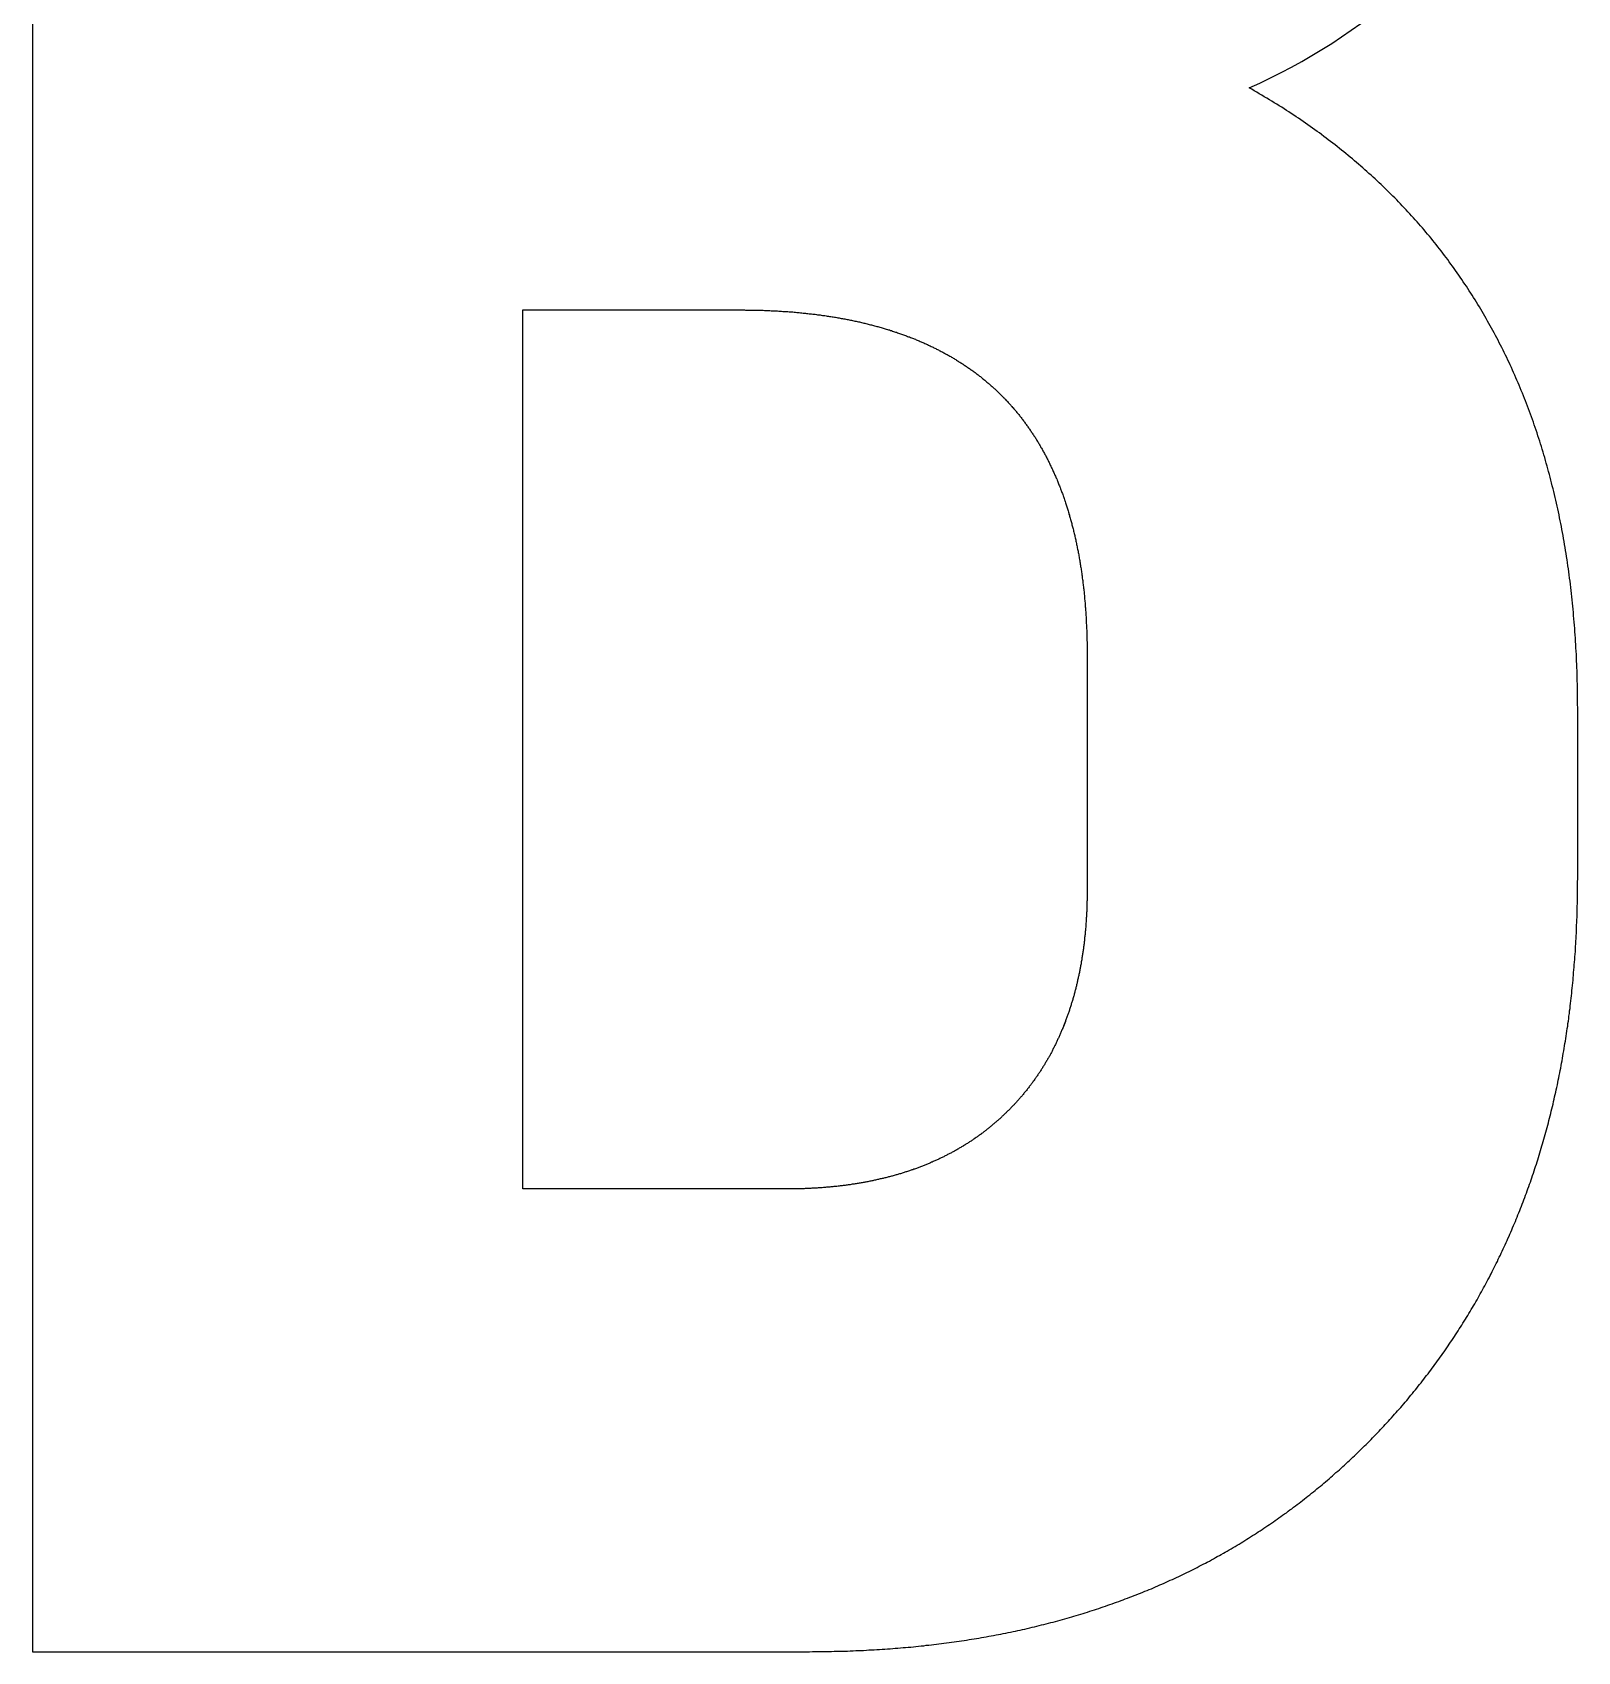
# Model space of a CAD drawing. Header units: millimetres. Extents: x -1211 to 233, y -1153 to 100.
# Drawn here: x -291.93 to -280, y -617.96 to -605.46 of the extents above; entities that cross this region are included whole.
import ezdxf

# ---------------------------------------------------------------- set-up
doc = ezdxf.new("R2010")
doc.units = ezdxf.units.MM
doc.layers.get('0').update_dxf_attribs({"lineweight": 25, "true_color": 0xffffff})

msp = doc.modelspace()

# ---------------------------------------------------------------- linework, layer by layer
at = {"color": 5, "true_color": 0x0000ff, "flags": 128}
msp.add_lwpolyline([(-291.932, -592.964), (-291.932, -617.964), (-285.932, -617.964), (-285.911, -617.963), (-285.89, -617.963), (-285.869, -617.963), (-285.848, -617.963), (-285.826, -617.963), (-285.805, -617.963), (-285.784, -617.962), (-285.764, -617.962), (-285.743, -617.961), (-285.722, -617.961), (-285.701, -617.961), (-285.68, -617.96), (-285.659, -617.959), (-285.639, -617.959), (-285.618, -617.958), (-285.597, -617.957), (-285.576, -617.956), (-285.556, -617.955), (-285.535, -617.955), (-285.515, -617.954), (-285.494, -617.953), (-285.474, -617.951), (-285.453, -617.95), (-285.433, -617.949), (-285.412, -617.948), (-285.392, -617.947), (-285.372, -617.945), (-285.352, -617.944), (-285.331, -617.943), (-285.311, -617.941), (-285.291, -617.94), (-285.271, -617.938), (-285.251, -617.936), (-285.231, -617.935), (-285.211, -617.933), (-285.191, -617.931), (-285.171, -617.93), (-285.151, -617.928), (-285.131, -617.926), (-285.111, -617.924), (-285.091, -617.922), (-285.071, -617.92), (-285.051, -617.918), (-285.032, -617.915), (-285.012, -617.913), (-284.992, -617.911), (-284.973, -617.909), (-284.953, -617.906), (-284.934, -617.904), (-284.914, -617.902), (-284.895, -617.899), (-284.875, -617.896), (-284.856, -617.894), (-284.836, -617.891), (-284.817, -617.888), (-284.798, -617.886), (-284.778, -617.883), (-284.759, -617.88), (-284.74, -617.877), (-284.721, -617.874), (-284.701, -617.871), (-284.682, -617.868), (-284.663, -617.865), (-284.644, -617.862), (-284.625, -617.859), (-284.606, -617.855), (-284.587, -617.852), (-284.568, -617.849), (-284.549, -617.845), (-284.53, -617.842), (-284.512, -617.839), (-284.493, -617.835), (-284.474, -617.831), (-284.455, -617.828), (-284.437, -617.824), (-284.418, -617.82), (-284.399, -617.816), (-284.381, -617.813), (-284.362, -617.809), (-284.344, -617.805), (-284.325, -617.801), (-284.307, -617.797), (-284.288, -617.793), (-284.27, -617.789), (-284.252, -617.784), (-284.233, -617.78), (-284.215, -617.776), (-284.197, -617.771), (-284.179, -617.767), (-284.16, -617.763), (-284.142, -617.758), (-284.124, -617.754), (-284.106, -617.749), (-284.088, -617.744), (-284.07, -617.74), (-284.052, -617.735), (-284.034, -617.73), (-284.016, -617.725), (-283.998, -617.72), (-283.98, -617.716), (-283.963, -617.711), (-283.945, -617.706), (-283.927, -617.7), (-283.909, -617.695), (-283.892, -617.69), (-283.874, -617.685), (-283.857, -617.68), (-283.839, -617.674), (-283.821, -617.669), (-283.804, -617.663), (-283.786, -617.658), (-283.769, -617.652), (-283.752, -617.647), (-283.734, -617.641), (-283.717, -617.636), (-283.7, -617.63), (-283.682, -617.624), (-283.665, -617.618), (-283.648, -617.612), (-283.631, -617.606), (-283.614, -617.6), (-283.596, -617.594), (-283.579, -617.588), (-283.562, -617.582), (-283.545, -617.576), (-283.528, -617.57), (-283.511, -617.564), (-283.495, -617.557), (-283.478, -617.551), (-283.461, -617.544), (-283.444, -617.538), (-283.427, -617.531), (-283.411, -617.525), (-283.394, -617.518), (-283.377, -617.512), (-283.361, -617.505), (-283.344, -617.498), (-283.327, -617.491), (-283.311, -617.484), (-283.294, -617.478), (-283.278, -617.471), (-283.262, -617.464), (-283.245, -617.456), (-283.229, -617.449), (-283.212, -617.442), (-283.196, -617.435), (-283.18, -617.428), (-283.164, -617.42), (-283.148, -617.413), (-283.131, -617.406), (-283.115, -617.398), (-283.099, -617.391), (-283.083, -617.383), (-283.067, -617.375), (-283.051, -617.368), (-283.035, -617.36), (-283.019, -617.352), (-283.003, -617.345), (-282.988, -617.337), (-282.972, -617.329), (-282.956, -617.321), (-282.94, -617.313), (-282.924, -617.305), (-282.909, -617.297), (-282.893, -617.288), (-282.877, -617.28), (-282.862, -617.272), (-282.846, -617.264), (-282.831, -617.255), (-282.815, -617.247), (-282.8, -617.238), (-282.785, -617.23), (-282.769, -617.221), (-282.754, -617.213), (-282.738, -617.204), (-282.723, -617.195), (-282.708, -617.187), (-282.693, -617.178), (-282.678, -617.169), (-282.662, -617.16), (-282.647, -617.151), (-282.632, -617.142), (-282.617, -617.133), (-282.602, -617.124), (-282.587, -617.115), (-282.572, -617.106), (-282.557, -617.096), (-282.543, -617.087), (-282.528, -617.078), (-282.513, -617.068), (-282.498, -617.059), (-282.483, -617.049), (-282.469, -617.04), (-282.454, -617.03), (-282.439, -617.021), (-282.425, -617.011), (-282.41, -617.001), (-282.396, -616.991), (-282.381, -616.982), (-282.367, -616.972), (-282.352, -616.962), (-282.338, -616.952), (-282.324, -616.942), (-282.309, -616.932), (-282.295, -616.921), (-282.281, -616.911), (-282.266, -616.901), (-282.252, -616.891), (-282.238, -616.88), (-282.224, -616.87), (-282.21, -616.86), (-282.196, -616.849), (-282.182, -616.839), (-282.168, -616.828), (-282.154, -616.817), (-282.14, -616.807), (-282.126, -616.796), (-282.112, -616.785), (-282.098, -616.774), (-282.085, -616.763), (-282.071, -616.752), (-282.057, -616.741), (-282.043, -616.73), (-282.03, -616.719), (-282.016, -616.708), (-282.003, -616.697), (-281.989, -616.686), (-281.975, -616.675), (-281.962, -616.663), (-281.949, -616.652), (-281.935, -616.64), (-281.922, -616.629), (-281.908, -616.617), (-281.895, -616.606), (-281.882, -616.594), (-281.869, -616.582), (-281.855, -616.571), (-281.842, -616.559), (-281.829, -616.547), (-281.816, -616.535), (-281.803, -616.523), (-281.79, -616.511), (-281.777, -616.499), (-281.764, -616.487), (-281.751, -616.475), (-281.738, -616.463), (-281.725, -616.451), (-281.712, -616.438), (-281.699, -616.426), (-281.687, -616.414), (-281.674, -616.401), (-281.661, -616.389), (-281.648, -616.376), (-281.636, -616.364), (-281.623, -616.351), (-281.611, -616.339), (-281.598, -616.326), (-281.586, -616.313), (-281.573, -616.3), (-281.561, -616.287), (-281.548, -616.275), (-281.536, -616.262), (-281.524, -616.249), (-281.512, -616.236), (-281.5, -616.223), (-281.488, -616.21), (-281.475, -616.197), (-281.463, -616.184), (-281.452, -616.171), (-281.44, -616.158), (-281.428, -616.144), (-281.416, -616.131), (-281.404, -616.118), (-281.393, -616.105), (-281.381, -616.091), (-281.369, -616.078), (-281.358, -616.065), (-281.346, -616.051), (-281.335, -616.038), (-281.323, -616.024), (-281.312, -616.011), (-281.301, -615.997), (-281.29, -615.984), (-281.278, -615.97), (-281.267, -615.956), (-281.256, -615.943), (-281.245, -615.929), (-281.234, -615.915), (-281.223, -615.901), (-281.212, -615.888), (-281.201, -615.874), (-281.19, -615.86), (-281.18, -615.846), (-281.169, -615.832), (-281.158, -615.818), (-281.148, -615.804), (-281.137, -615.79), (-281.127, -615.776), (-281.116, -615.762), (-281.106, -615.748), (-281.095, -615.734), (-281.085, -615.719), (-281.075, -615.705), (-281.064, -615.691), (-281.054, -615.677), (-281.044, -615.662), (-281.034, -615.648), (-281.024, -615.633), (-281.014, -615.619), (-281.004, -615.604), (-280.994, -615.59), (-280.984, -615.575), (-280.975, -615.561), (-280.965, -615.546), (-280.955, -615.532), (-280.946, -615.517), (-280.936, -615.502), (-280.926, -615.487), (-280.917, -615.473), (-280.908, -615.458), (-280.898, -615.443), (-280.889, -615.428), (-280.879, -615.413), (-280.87, -615.398), (-280.861, -615.383), (-280.852, -615.368), (-280.843, -615.353), (-280.834, -615.338), (-280.825, -615.323), (-280.816, -615.308), (-280.807, -615.293), (-280.798, -615.278), (-280.789, -615.262), (-280.78, -615.247), (-280.772, -615.232), (-280.763, -615.216), (-280.755, -615.201), (-280.746, -615.186), (-280.737, -615.17), (-280.729, -615.155), (-280.721, -615.139), (-280.712, -615.124), (-280.704, -615.108), (-280.696, -615.093), (-280.687, -615.077), (-280.679, -615.061), (-280.671, -615.046), (-280.663, -615.03), (-280.655, -615.014), (-280.647, -614.998), (-280.639, -614.982), (-280.631, -614.967), (-280.623, -614.951), (-280.616, -614.935), (-280.608, -614.919), (-280.6, -614.903), (-280.593, -614.887), (-280.585, -614.871), (-280.578, -614.855), (-280.57, -614.838), (-280.563, -614.822), (-280.555, -614.806), (-280.548, -614.79), (-280.541, -614.774), (-280.533, -614.757), (-280.526, -614.741), (-280.519, -614.725), (-280.512, -614.708), (-280.505, -614.692), (-280.498, -614.675), (-280.491, -614.659), (-280.484, -614.642), (-280.477, -614.626), (-280.471, -614.609), (-280.464, -614.592), (-280.457, -614.576), (-280.45, -614.559), (-280.444, -614.542), (-280.437, -614.526), (-280.431, -614.509), (-280.424, -614.492), (-280.418, -614.475), (-280.412, -614.458), (-280.405, -614.441), (-280.399, -614.424), (-280.393, -614.407), (-280.387, -614.39), (-280.381, -614.373), (-280.375, -614.356), (-280.368, -614.339), (-280.363, -614.322), (-280.357, -614.305), (-280.351, -614.287), (-280.345, -614.27), (-280.339, -614.253), (-280.333, -614.235), (-280.328, -614.218), (-280.322, -614.201), (-280.317, -614.183), (-280.311, -614.166), (-280.306, -614.148), (-280.3, -614.131), (-280.295, -614.113), (-280.29, -614.096), (-280.284, -614.078), (-280.279, -614.06), (-280.274, -614.043), (-280.269, -614.025), (-280.264, -614.007), (-280.259, -613.989), (-280.254, -613.971), (-280.249, -613.954), (-280.244, -613.936), (-280.239, -613.918), (-280.234, -613.9), (-280.229, -613.882), (-280.225, -613.864), (-280.22, -613.846), (-280.216, -613.828), (-280.211, -613.809), (-280.207, -613.791), (-280.202, -613.773), (-280.198, -613.755), (-280.193, -613.737), (-280.189, -613.718), (-280.185, -613.7), (-280.181, -613.682), (-280.177, -613.663), (-280.172, -613.645), (-280.168, -613.626), (-280.164, -613.608), (-280.16, -613.589), (-280.157, -613.571), (-280.153, -613.552), (-280.149, -613.533), (-280.145, -613.515), (-280.141, -613.496), (-280.138, -613.477), (-280.134, -613.459), (-280.131, -613.44), (-280.127, -613.421), (-280.124, -613.402), (-280.12, -613.383), (-280.117, -613.364), (-280.114, -613.345), (-280.11, -613.326), (-280.107, -613.307), (-280.104, -613.288), (-280.101, -613.269), (-280.098, -613.25), (-280.095, -613.231), (-280.092, -613.212), (-280.089, -613.192), (-280.086, -613.173), (-280.083, -613.154), (-280.08, -613.135), (-280.078, -613.115), (-280.075, -613.096), (-280.072, -613.076), (-280.07, -613.057), (-280.067, -613.037), (-280.065, -613.018), (-280.062, -612.998), (-280.06, -612.979), (-280.058, -612.959), (-280.055, -612.939), (-280.053, -612.92), (-280.051, -612.9), (-280.049, -612.88), (-280.047, -612.861), (-280.045, -612.841), (-280.043, -612.821), (-280.041, -612.801), (-280.039, -612.781), (-280.037, -612.761), (-280.035, -612.741), (-280.034, -612.721), (-280.032, -612.701), (-280.03, -612.681), (-280.029, -612.661), (-280.027, -612.641), (-280.026, -612.62), (-280.024, -612.6), (-280.023, -612.58), (-280.021, -612.56), (-280.02, -612.539), (-280.019, -612.519), (-280.018, -612.499), (-280.016, -612.478), (-280.015, -612.458), (-280.014, -612.437), (-280.013, -612.417), (-280.012, -612.396), (-280.011, -612.376), (-280.011, -612.355), (-280.01, -612.334), (-280.009, -612.314), (-280.008, -612.293), (-280.008, -612.272), (-280.007, -612.251), (-280.006, -612.23), (-280.006, -612.21), (-280.005, -612.189), (-280.005, -612.168), (-280.005, -612.147), (-280.004, -612.126), (-280.004, -612.105), (-280.004, -612.084), (-280.004, -612.063), (-280.004, -612.042), (-280.004, -612.02), (-280.003, -611.999), (-280.003, -610.678), (-280.004, -610.652), (-280.004, -610.625), (-280.004, -610.599), (-280.004, -610.573), (-280.004, -610.547), (-280.005, -610.521), (-280.005, -610.496), (-280.006, -610.47), (-280.007, -610.444), (-280.007, -610.418), (-280.008, -610.393), (-280.009, -610.367), (-280.01, -610.342), (-280.011, -610.316), (-280.012, -610.291), (-280.013, -610.266), (-280.015, -610.24), (-280.016, -610.215), (-280.017, -610.19), (-280.019, -610.165), (-280.021, -610.14), (-280.022, -610.115), (-280.024, -610.09), (-280.026, -610.065), (-280.028, -610.04), (-280.03, -610.016), (-280.032, -609.991), (-280.034, -609.966), (-280.036, -609.942), (-280.038, -609.917), (-280.041, -609.893), (-280.043, -609.869), (-280.046, -609.844), (-280.048, -609.82), (-280.051, -609.796), (-280.054, -609.772), (-280.056, -609.748), (-280.059, -609.724), (-280.062, -609.7), (-280.065, -609.676), (-280.069, -609.652), (-280.072, -609.628), (-280.075, -609.604), (-280.078, -609.581), (-280.082, -609.557), (-280.085, -609.534), (-280.089, -609.51), (-280.093, -609.487), (-280.096, -609.463), (-280.1, -609.44), (-280.104, -609.417), (-280.108, -609.394), (-280.112, -609.37), (-280.116, -609.347), (-280.121, -609.324), (-280.125, -609.301), (-280.129, -609.278), (-280.134, -609.256), (-280.138, -609.233), (-280.143, -609.21), (-280.147, -609.187), (-280.152, -609.165), (-280.157, -609.142), (-280.162, -609.12), (-280.167, -609.097), (-280.172, -609.075), (-280.177, -609.053), (-280.182, -609.03), (-280.188, -609.008), (-280.193, -608.986), (-280.199, -608.964), (-280.204, -608.942), (-280.21, -608.92), (-280.215, -608.898), (-280.221, -608.876), (-280.227, -608.854), (-280.233, -608.833), (-280.239, -608.811), (-280.245, -608.789), (-280.251, -608.768), (-280.257, -608.746), (-280.264, -608.725), (-280.27, -608.704), (-280.277, -608.682), (-280.283, -608.661), (-280.29, -608.64), (-280.296, -608.619), (-280.303, -608.598), (-280.31, -608.577), (-280.317, -608.556), (-280.324, -608.535), (-280.331, -608.514), (-280.338, -608.493), (-280.345, -608.472), (-280.353, -608.452), (-280.36, -608.431), (-280.368, -608.411), (-280.375, -608.39), (-280.383, -608.37), (-280.39, -608.349), (-280.398, -608.329), (-280.406, -608.309), (-280.414, -608.289), (-280.422, -608.268), (-280.43, -608.248), (-280.438, -608.228), (-280.446, -608.208), (-280.455, -608.188), (-280.463, -608.169), (-280.472, -608.149), (-280.48, -608.129), (-280.489, -608.109), (-280.498, -608.09), (-280.506, -608.07), (-280.515, -608.051), (-280.524, -608.031), (-280.533, -608.012), (-280.542, -607.993), (-280.551, -607.973), (-280.561, -607.954), (-280.57, -607.935), (-280.579, -607.916), (-280.589, -607.897), (-280.598, -607.878), (-280.608, -607.859), (-280.618, -607.84), (-280.628, -607.822), (-280.637, -607.803), (-280.647, -607.784), (-280.657, -607.766), (-280.667, -607.747), (-280.678, -607.728), (-280.688, -607.71), (-280.698, -607.692), (-280.709, -607.673), (-280.719, -607.655), (-280.73, -607.637), (-280.74, -607.619), (-280.751, -607.601), (-280.762, -607.583), (-280.773, -607.565), (-280.784, -607.547), (-280.795, -607.529), (-280.806, -607.511), (-280.817, -607.493), (-280.828, -607.476), (-280.84, -607.458), (-280.851, -607.441), (-280.862, -607.423), (-280.874, -607.406), (-280.886, -607.388), (-280.897, -607.371), (-280.909, -607.354), (-280.921, -607.337), (-280.933, -607.319), (-280.945, -607.302), (-280.957, -607.285), (-280.969, -607.268), (-280.982, -607.252), (-280.994, -607.235), (-281.006, -607.218), (-281.019, -607.201), (-281.031, -607.185), (-281.044, -607.168), (-281.057, -607.151), (-281.07, -607.135), (-281.083, -607.118), (-281.096, -607.102), (-281.109, -607.086), (-281.122, -607.07), (-281.135, -607.053), (-281.148, -607.037), (-281.162, -607.021), (-281.175, -607.005), (-281.188, -606.989), (-281.202, -606.973), (-281.216, -606.957), (-281.229, -606.942), (-281.243, -606.926), (-281.257, -606.91), (-281.271, -606.895), (-281.285, -606.879), (-281.299, -606.864), (-281.313, -606.848), (-281.328, -606.833), (-281.342, -606.818), (-281.357, -606.802), (-281.371, -606.787), (-281.386, -606.772), (-281.4, -606.757), (-281.415, -606.742), (-281.43, -606.727), (-281.445, -606.712), (-281.46, -606.697), (-281.475, -606.682), (-281.49, -606.668), (-281.505, -606.653), (-281.52, -606.638), (-281.536, -606.624), (-281.551, -606.609), (-281.567, -606.595), (-281.582, -606.581), (-281.598, -606.566), (-281.614, -606.552), (-281.63, -606.538), (-281.645, -606.524), (-281.661, -606.51), (-281.677, -606.496), (-281.694, -606.482), (-281.71, -606.468), (-281.726, -606.454), (-281.742, -606.44), (-281.759, -606.426), (-281.775, -606.413), (-281.792, -606.399), (-281.809, -606.386), (-281.825, -606.372), (-281.842, -606.359), (-281.859, -606.345), (-281.876, -606.332), (-281.893, -606.319), (-281.91, -606.306), (-281.928, -606.292), (-281.945, -606.279), (-281.962, -606.266), (-281.98, -606.253), (-281.997, -606.24), (-282.015, -606.228), (-282.033, -606.215), (-282.05, -606.202), (-282.068, -606.189), (-282.086, -606.177), (-282.104, -606.164), (-282.122, -606.152), (-282.14, -606.139), (-282.158, -606.127), (-282.177, -606.115), (-282.195, -606.102), (-282.214, -606.09), (-282.232, -606.078), (-282.251, -606.066), (-282.269, -606.054), (-282.288, -606.042), (-282.307, -606.03), (-282.326, -606.018), (-282.345, -606.007), (-282.364, -605.995), (-282.383, -605.983), (-282.402, -605.972), (-282.422, -605.96), (-282.441, -605.949), (-282.461, -605.937), (-282.48, -605.926), (-282.5, -605.915), (-282.519, -605.903), (-282.539, -605.892, 0.156907), (-280.414, -603.999, 0.134483)], format="xyb", dxfattribs=at)
msp.add_lwpolyline([(-288.146, -614.392), (-288.146, -607.606), (-286.468, -607.606), (-286.457, -607.606), (-286.447, -607.606), (-286.436, -607.606), (-286.426, -607.607), (-286.415, -607.607), (-286.405, -607.607), (-286.394, -607.607), (-286.384, -607.607), (-286.373, -607.607), (-286.363, -607.607), (-286.352, -607.608), (-286.342, -607.608), (-286.332, -607.608), (-286.321, -607.608), (-286.311, -607.609), (-286.301, -607.609), (-286.291, -607.609), (-286.28, -607.61), (-286.27, -607.61), (-286.26, -607.61), (-286.25, -607.611), (-286.24, -607.611), (-286.23, -607.612), (-286.219, -607.612), (-286.209, -607.613), (-286.199, -607.613), (-286.189, -607.614), (-286.179, -607.614), (-286.169, -607.615), (-286.159, -607.615), (-286.149, -607.616), (-286.139, -607.617), (-286.129, -607.617), (-286.12, -607.618), (-286.11, -607.619), (-286.1, -607.619), (-286.09, -607.62), (-286.08, -607.621), (-286.07, -607.622), (-286.061, -607.622), (-286.051, -607.623), (-286.041, -607.624), (-286.032, -607.625), (-286.022, -607.626), (-286.012, -607.627), (-286.003, -607.628), (-285.993, -607.629), (-285.983, -607.63), (-285.974, -607.631), (-285.964, -607.632), (-285.955, -607.633), (-285.945, -607.634), (-285.936, -607.635), (-285.926, -607.636), (-285.917, -607.637), (-285.907, -607.638), (-285.898, -607.639), (-285.889, -607.64), (-285.879, -607.641), (-285.87, -607.643), (-285.861, -607.644), (-285.851, -607.645), (-285.842, -607.646), (-285.833, -607.648), (-285.824, -607.649), (-285.814, -607.65), (-285.805, -607.652), (-285.796, -607.653), (-285.787, -607.654), (-285.778, -607.656), (-285.769, -607.657), (-285.759, -607.659), (-285.75, -607.66), (-285.741, -607.662), (-285.732, -607.663), (-285.723, -607.665), (-285.714, -607.666), (-285.705, -607.668), (-285.696, -607.669), (-285.688, -607.671), (-285.679, -607.673), (-285.67, -607.674), (-285.661, -607.676), (-285.652, -607.677), (-285.643, -607.679), (-285.635, -607.681), (-285.626, -607.683), (-285.617, -607.684), (-285.608, -607.686), (-285.6, -607.688), (-285.591, -607.69), (-285.582, -607.692), (-285.574, -607.694), (-285.565, -607.695), (-285.556, -607.697), (-285.548, -607.699), (-285.539, -607.701), (-285.531, -607.703), (-285.522, -607.705), (-285.514, -607.707), (-285.505, -607.709), (-285.497, -607.711), (-285.488, -607.713), (-285.48, -607.715), (-285.472, -607.718), (-285.463, -607.72), (-285.455, -607.722), (-285.447, -607.724), (-285.438, -607.726), (-285.43, -607.728), (-285.422, -607.731), (-285.414, -607.733), (-285.405, -607.735), (-285.397, -607.737), (-285.389, -607.74), (-285.381, -607.742), (-285.373, -607.744), (-285.365, -607.747), (-285.357, -607.749), (-285.348, -607.752), (-285.34, -607.754), (-285.332, -607.756), (-285.324, -607.759), (-285.316, -607.761), (-285.308, -607.764), (-285.301, -607.766), (-285.293, -607.769), (-285.285, -607.772), (-285.277, -607.774), (-285.269, -607.777), (-285.261, -607.779), (-285.253, -607.782), (-285.246, -607.785), (-285.238, -607.787), (-285.23, -607.79), (-285.222, -607.793), (-285.215, -607.796), (-285.207, -607.798), (-285.199, -607.801), (-285.192, -607.804), (-285.184, -607.807), (-285.176, -607.81), (-285.169, -607.813), (-285.161, -607.815), (-285.154, -607.818), (-285.146, -607.821), (-285.139, -607.824), (-285.131, -607.827), (-285.124, -607.83), (-285.116, -607.833), (-285.109, -607.836), (-285.102, -607.839), (-285.094, -607.842), (-285.087, -607.845), (-285.08, -607.849), (-285.072, -607.852), (-285.065, -607.855), (-285.058, -607.858), (-285.051, -607.861), (-285.043, -607.864), (-285.036, -607.868), (-285.029, -607.871), (-285.022, -607.874), (-285.015, -607.878), (-285.008, -607.881), (-285.001, -607.884), (-284.993, -607.888), (-284.986, -607.891), (-284.979, -607.894), (-284.972, -607.898), (-284.965, -607.901), (-284.958, -607.905), (-284.952, -607.908), (-284.945, -607.912), (-284.938, -607.915), (-284.931, -607.919), (-284.924, -607.922), (-284.917, -607.926), (-284.91, -607.929), (-284.904, -607.933), (-284.897, -607.937), (-284.89, -607.94), (-284.883, -607.944), (-284.877, -607.948), (-284.87, -607.951), (-284.863, -607.955), (-284.857, -607.959), (-284.85, -607.963), (-284.843, -607.966), (-284.837, -607.97), (-284.83, -607.974), (-284.824, -607.978), (-284.817, -607.982), (-284.811, -607.986), (-284.804, -607.99), (-284.798, -607.994), (-284.791, -607.998), (-284.785, -608.002), (-284.779, -608.006), (-284.772, -608.01), (-284.766, -608.014), (-284.76, -608.018), (-284.753, -608.022), (-284.747, -608.026), (-284.741, -608.03), (-284.735, -608.034), (-284.728, -608.038), (-284.722, -608.043), (-284.716, -608.047), (-284.71, -608.051), (-284.704, -608.055), (-284.698, -608.059), (-284.692, -608.064), (-284.685, -608.068), (-284.679, -608.072), (-284.673, -608.077), (-284.667, -608.081), (-284.661, -608.085), (-284.655, -608.09), (-284.65, -608.094), (-284.644, -608.099), (-284.638, -608.103), (-284.632, -608.108), (-284.626, -608.112), (-284.62, -608.117), (-284.614, -608.121), (-284.609, -608.126), (-284.603, -608.13), (-284.597, -608.135), (-284.591, -608.14), (-284.586, -608.144), (-284.58, -608.149), (-284.574, -608.154), (-284.569, -608.158), (-284.563, -608.163), (-284.557, -608.168), (-284.552, -608.173), (-284.546, -608.177), (-284.541, -608.182), (-284.535, -608.187), (-284.53, -608.192), (-284.524, -608.197), (-284.519, -608.202), (-284.513, -608.207), (-284.508, -608.212), (-284.503, -608.216), (-284.497, -608.221), (-284.492, -608.226), (-284.487, -608.231), (-284.481, -608.236), (-284.476, -608.242), (-284.471, -608.247), (-284.466, -608.252), (-284.46, -608.257), (-284.455, -608.262), (-284.45, -608.267), (-284.445, -608.272), (-284.44, -608.277), (-284.435, -608.283), (-284.429, -608.288), (-284.424, -608.293), (-284.419, -608.298), (-284.414, -608.304), (-284.409, -608.309), (-284.404, -608.314), (-284.399, -608.32), (-284.394, -608.325), (-284.389, -608.331), (-284.385, -608.336), (-284.38, -608.341), (-284.375, -608.347), (-284.37, -608.352), (-284.365, -608.358), (-284.36, -608.363), (-284.355, -608.369), (-284.351, -608.375), (-284.346, -608.38), (-284.341, -608.386), (-284.337, -608.391), (-284.332, -608.397), (-284.327, -608.403), (-284.323, -608.408), (-284.318, -608.414), (-284.313, -608.42), (-284.309, -608.426), (-284.304, -608.431), (-284.3, -608.437), (-284.295, -608.443), (-284.291, -608.449), (-284.286, -608.455), (-284.282, -608.461), (-284.277, -608.467), (-284.273, -608.473), (-284.268, -608.479), (-284.264, -608.485), (-284.26, -608.491), (-284.255, -608.497), (-284.251, -608.503), (-284.247, -608.509), (-284.242, -608.515), (-284.238, -608.521), (-284.234, -608.527), (-284.23, -608.533), (-284.225, -608.539), (-284.221, -608.546), (-284.217, -608.552), (-284.213, -608.558), (-284.209, -608.564), (-284.205, -608.57), (-284.201, -608.577), (-284.197, -608.583), (-284.192, -608.589), (-284.188, -608.596), (-284.184, -608.602), (-284.18, -608.609), (-284.177, -608.615), (-284.173, -608.621), (-284.169, -608.628), (-284.165, -608.634), (-284.161, -608.641), (-284.157, -608.647), (-284.153, -608.654), (-284.149, -608.661), (-284.146, -608.667), (-284.142, -608.674), (-284.138, -608.68), (-284.134, -608.687), (-284.131, -608.694), (-284.127, -608.701), (-284.123, -608.707), (-284.119, -608.714), (-284.116, -608.721), (-284.112, -608.728), (-284.109, -608.734), (-284.105, -608.741), (-284.101, -608.748), (-284.098, -608.755), (-284.094, -608.762), (-284.091, -608.769), (-284.087, -608.776), (-284.084, -608.783), (-284.081, -608.79), (-284.077, -608.797), (-284.074, -608.804), (-284.07, -608.811), (-284.067, -608.818), (-284.064, -608.825), (-284.06, -608.832), (-284.057, -608.839), (-284.054, -608.846), (-284.051, -608.853), (-284.047, -608.861), (-284.044, -608.868), (-284.041, -608.875), (-284.038, -608.882), (-284.035, -608.89), (-284.031, -608.897), (-284.028, -608.904), (-284.025, -608.911), (-284.022, -608.919), (-284.019, -608.926), (-284.016, -608.934), (-284.013, -608.941), (-284.01, -608.948), (-284.007, -608.956), (-284.004, -608.963), (-284.001, -608.971), (-283.998, -608.978), (-283.995, -608.986), (-283.992, -608.994), (-283.99, -609.001), (-283.987, -609.009), (-283.984, -609.016), (-283.981, -609.024), (-283.978, -609.032), (-283.976, -609.04), (-283.973, -609.047), (-283.97, -609.055), (-283.968, -609.063), (-283.965, -609.071), (-283.962, -609.078), (-283.96, -609.086), (-283.957, -609.094), (-283.954, -609.102), (-283.952, -609.11), (-283.949, -609.118), (-283.947, -609.126), (-283.944, -609.134), (-283.942, -609.142), (-283.939, -609.15), (-283.937, -609.158), (-283.934, -609.166), (-283.932, -609.174), (-283.93, -609.182), (-283.927, -609.19), (-283.925, -609.198), (-283.923, -609.206), (-283.92, -609.214), (-283.918, -609.223), (-283.916, -609.231), (-283.913, -609.239), (-283.911, -609.247), (-283.909, -609.255), (-283.907, -609.264), (-283.905, -609.272), (-283.902, -609.28), (-283.9, -609.289), (-283.898, -609.297), (-283.896, -609.306), (-283.894, -609.314), (-283.892, -609.322), (-283.89, -609.331), (-283.888, -609.339), (-283.886, -609.348), (-283.884, -609.356), (-283.882, -609.365), (-283.88, -609.374), (-283.878, -609.382), (-283.876, -609.391), (-283.875, -609.399), (-283.873, -609.408), (-283.871, -609.417), (-283.869, -609.425), (-283.867, -609.434), (-283.866, -609.443), (-283.864, -609.452), (-283.862, -609.46), (-283.86, -609.469), (-283.859, -609.478), (-283.857, -609.487), (-283.855, -609.496), (-283.854, -609.505), (-283.852, -609.514), (-283.851, -609.523), (-283.849, -609.532), (-283.847, -609.541), (-283.846, -609.55), (-283.844, -609.559), (-283.843, -609.568), (-283.841, -609.577), (-283.84, -609.586), (-283.839, -609.595), (-283.837, -609.604), (-283.836, -609.613), (-283.834, -609.622), (-283.833, -609.631), (-283.832, -609.641), (-283.831, -609.65), (-283.829, -609.659), (-283.828, -609.668), (-283.827, -609.678), (-283.826, -609.687), (-283.824, -609.696), (-283.823, -609.706), (-283.822, -609.715), (-283.821, -609.725), (-283.82, -609.734), (-283.819, -609.743), (-283.818, -609.753), (-283.816, -609.762), (-283.815, -609.772), (-283.814, -609.781), (-283.813, -609.791), (-283.812, -609.8), (-283.811, -609.81), (-283.811, -609.82), (-283.81, -609.829), (-283.809, -609.839), (-283.808, -609.849), (-283.807, -609.858), (-283.806, -609.868), (-283.805, -609.878), (-283.805, -609.888), (-283.804, -609.897), (-283.803, -609.907), (-283.802, -609.917), (-283.802, -609.927), (-283.801, -609.937), (-283.8, -609.947), (-283.8, -609.957), (-283.799, -609.966), (-283.798, -609.976), (-283.798, -609.986), (-283.797, -609.996), (-283.797, -610.006), (-283.796, -610.016), (-283.796, -610.027), (-283.795, -610.037), (-283.795, -610.047), (-283.794, -610.057), (-283.794, -610.067), (-283.793, -610.077), (-283.793, -610.087), (-283.792, -610.098), (-283.792, -610.108), (-283.792, -610.118), (-283.791, -610.128), (-283.791, -610.139), (-283.791, -610.149), (-283.791, -610.159), (-283.79, -610.17), (-283.79, -610.18), (-283.79, -610.19), (-283.79, -610.201), (-283.79, -610.211), (-283.79, -610.222), (-283.789, -610.232), (-283.789, -610.243), (-283.789, -610.253), (-283.789, -610.264), (-283.789, -610.274), (-283.789, -610.285), (-283.789, -612.071), (-283.789, -612.079), (-283.789, -612.088), (-283.789, -612.097), (-283.789, -612.105), (-283.789, -612.114), (-283.79, -612.122), (-283.79, -612.131), (-283.79, -612.139), (-283.79, -612.148), (-283.79, -612.156), (-283.79, -612.165), (-283.791, -612.173), (-283.791, -612.182), (-283.791, -612.19), (-283.791, -612.199), (-283.792, -612.207), (-283.792, -612.215), (-283.792, -612.224), (-283.793, -612.232), (-283.793, -612.241), (-283.793, -612.249), (-283.794, -612.257), (-283.794, -612.266), (-283.795, -612.274), (-283.795, -612.282), (-283.795, -612.29), (-283.796, -612.299), (-283.796, -612.307), (-283.797, -612.315), (-283.798, -612.323), (-283.798, -612.331), (-283.799, -612.34), (-283.799, -612.348), (-283.8, -612.356), (-283.801, -612.364), (-283.801, -612.372), (-283.802, -612.38), (-283.803, -612.388), (-283.803, -612.396), (-283.804, -612.404), (-283.805, -612.412), (-283.806, -612.42), (-283.806, -612.428), (-283.807, -612.436), (-283.808, -612.444), (-283.809, -612.452), (-283.81, -612.46), (-283.811, -612.468), (-283.811, -612.476), (-283.812, -612.484), (-283.813, -612.492), (-283.814, -612.5), (-283.815, -612.508), (-283.816, -612.515), (-283.817, -612.523), (-283.818, -612.531), (-283.819, -612.539), (-283.82, -612.547), (-283.821, -612.554), (-283.823, -612.562), (-283.824, -612.57), (-283.825, -612.578), (-283.826, -612.585), (-283.827, -612.593), (-283.828, -612.601), (-283.83, -612.608), (-283.831, -612.616), (-283.832, -612.624), (-283.833, -612.631), (-283.835, -612.639), (-283.836, -612.646), (-283.837, -612.654), (-283.839, -612.661), (-283.84, -612.669), (-283.841, -612.676), (-283.843, -612.684), (-283.844, -612.691), (-283.846, -612.699), (-283.847, -612.706), (-283.848, -612.714), (-283.85, -612.721), (-283.852, -612.729), (-283.853, -612.736), (-283.855, -612.743), (-283.856, -612.751), (-283.858, -612.758), (-283.859, -612.765), (-283.861, -612.773), (-283.863, -612.78), (-283.864, -612.787), (-283.866, -612.795), (-283.868, -612.802), (-283.869, -612.809), (-283.871, -612.816), (-283.873, -612.823), (-283.875, -612.831), (-283.876, -612.838), (-283.878, -612.845), (-283.88, -612.852), (-283.882, -612.859), (-283.884, -612.866), (-283.886, -612.874), (-283.887, -612.881), (-283.889, -612.888), (-283.891, -612.895), (-283.893, -612.902), (-283.895, -612.909), (-283.897, -612.916), (-283.899, -612.923), (-283.901, -612.93), (-283.903, -612.937), (-283.905, -612.944), (-283.908, -612.951), (-283.91, -612.958), (-283.912, -612.964), (-283.914, -612.971), (-283.916, -612.978), (-283.918, -612.985), (-283.92, -612.992), (-283.923, -612.999), (-283.925, -613.006), (-283.927, -613.012), (-283.929, -613.019), (-283.932, -613.026), (-283.934, -613.033), (-283.936, -613.039), (-283.939, -613.046), (-283.941, -613.053), (-283.943, -613.059), (-283.946, -613.066), (-283.948, -613.073), (-283.951, -613.079), (-283.953, -613.086), (-283.956, -613.093), (-283.958, -613.099), (-283.961, -613.106), (-283.963, -613.112), (-283.966, -613.119), (-283.968, -613.126), (-283.971, -613.132), (-283.973, -613.139), (-283.976, -613.145), (-283.979, -613.152), (-283.981, -613.158), (-283.984, -613.164), (-283.987, -613.171), (-283.989, -613.177), (-283.992, -613.184), (-283.995, -613.19), (-283.998, -613.196), (-284, -613.203), (-284.003, -613.209), (-284.006, -613.215), (-284.009, -613.222), (-284.012, -613.228), (-284.015, -613.234), (-284.018, -613.241), (-284.02, -613.247), (-284.023, -613.253), (-284.026, -613.259), (-284.029, -613.265), (-284.032, -613.272), (-284.035, -613.278), (-284.038, -613.284), (-284.041, -613.29), (-284.044, -613.296), (-284.048, -613.302), (-284.051, -613.308), (-284.054, -613.315), (-284.057, -613.321), (-284.06, -613.327), (-284.063, -613.333), (-284.066, -613.339), (-284.07, -613.345), (-284.073, -613.351), (-284.076, -613.357), (-284.079, -613.363), (-284.083, -613.369), (-284.086, -613.374), (-284.089, -613.38), (-284.093, -613.386), (-284.096, -613.392), (-284.099, -613.398), (-284.103, -613.404), (-284.106, -613.41), (-284.11, -613.416), (-284.113, -613.421), (-284.117, -613.427), (-284.12, -613.433), (-284.124, -613.439), (-284.127, -613.444), (-284.131, -613.45), (-284.134, -613.456), (-284.138, -613.462), (-284.141, -613.467), (-284.145, -613.473), (-284.149, -613.479), (-284.152, -613.484), (-284.156, -613.49), (-284.16, -613.495), (-284.163, -613.501), (-284.167, -613.507), (-284.171, -613.512), (-284.175, -613.518), (-284.179, -613.523), (-284.182, -613.529), (-284.186, -613.534), (-284.19, -613.54), (-284.194, -613.545), (-284.198, -613.551), (-284.202, -613.556), (-284.206, -613.561), (-284.21, -613.567), (-284.213, -613.572), (-284.217, -613.578), (-284.221, -613.583), (-284.225, -613.588), (-284.229, -613.594), (-284.234, -613.599), (-284.238, -613.604), (-284.242, -613.61), (-284.246, -613.615), (-284.25, -613.62), (-284.254, -613.625), (-284.258, -613.631), (-284.262, -613.636), (-284.267, -613.641), (-284.271, -613.646), (-284.275, -613.651), (-284.279, -613.656), (-284.284, -613.662), (-284.288, -613.667), (-284.292, -613.672), (-284.296, -613.677), (-284.301, -613.682), (-284.305, -613.687), (-284.31, -613.692), (-284.314, -613.697), (-284.318, -613.702), (-284.323, -613.707), (-284.327, -613.712), (-284.332, -613.717), (-284.336, -613.722), (-284.341, -613.727), (-284.345, -613.732), (-284.35, -613.737), (-284.354, -613.742), (-284.359, -613.746), (-284.364, -613.751), (-284.368, -613.756), (-284.373, -613.761), (-284.378, -613.766), (-284.382, -613.771), (-284.387, -613.775), (-284.392, -613.78), (-284.396, -613.785), (-284.401, -613.79), (-284.406, -613.794), (-284.411, -613.799), (-284.415, -613.804), (-284.42, -613.808), (-284.425, -613.813), (-284.43, -613.818), (-284.435, -613.822), (-284.44, -613.827), (-284.445, -613.831), (-284.449, -613.836), (-284.454, -613.841), (-284.459, -613.845), (-284.464, -613.85), (-284.469, -613.854), (-284.474, -613.858), (-284.479, -613.863), (-284.484, -613.867), (-284.489, -613.872), (-284.494, -613.876), (-284.499, -613.88), (-284.504, -613.885), (-284.509, -613.889), (-284.515, -613.893), (-284.52, -613.898), (-284.525, -613.902), (-284.53, -613.906), (-284.535, -613.91), (-284.54, -613.915), (-284.546, -613.919), (-284.551, -613.923), (-284.556, -613.927), (-284.561, -613.931), (-284.566, -613.935), (-284.572, -613.94), (-284.577, -613.944), (-284.582, -613.948), (-284.588, -613.952), (-284.593, -613.956), (-284.598, -613.96), (-284.604, -613.964), (-284.609, -613.968), (-284.614, -613.972), (-284.62, -613.976), (-284.625, -613.98), (-284.631, -613.984), (-284.636, -613.987), (-284.642, -613.991), (-284.647, -613.995), (-284.653, -613.999), (-284.658, -614.003), (-284.664, -614.007), (-284.669, -614.01), (-284.675, -614.014), (-284.68, -614.018), (-284.686, -614.022), (-284.692, -614.025), (-284.697, -614.029), (-284.703, -614.033), (-284.708, -614.036), (-284.714, -614.04), (-284.72, -614.043), (-284.725, -614.047), (-284.731, -614.051), (-284.737, -614.054), (-284.743, -614.058), (-284.748, -614.061), (-284.754, -614.065), (-284.76, -614.068), (-284.766, -614.072), (-284.772, -614.075), (-284.777, -614.078), (-284.783, -614.082), (-284.789, -614.085), (-284.795, -614.089), (-284.801, -614.092), (-284.807, -614.095), (-284.813, -614.099), (-284.819, -614.102), (-284.825, -614.105), (-284.831, -614.108), (-284.837, -614.112), (-284.843, -614.115), (-284.849, -614.118), (-284.855, -614.121), (-284.861, -614.124), (-284.867, -614.127), (-284.873, -614.131), (-284.879, -614.134), (-284.885, -614.137), (-284.891, -614.14), (-284.897, -614.143), (-284.903, -614.146), (-284.91, -614.149), (-284.916, -614.152), (-284.922, -614.155), (-284.928, -614.158), (-284.934, -614.161), (-284.941, -614.164), (-284.947, -614.167), (-284.953, -614.169), (-284.96, -614.172), (-284.966, -614.175), (-284.972, -614.178), (-284.979, -614.181), (-284.985, -614.184), (-284.991, -614.186), (-284.998, -614.189), (-285.004, -614.192), (-285.01, -614.195), (-285.017, -614.197), (-285.023, -614.2), (-285.03, -614.203), (-285.036, -614.205), (-285.043, -614.208), (-285.049, -614.21), (-285.056, -614.213), (-285.062, -614.216), (-285.069, -614.218), (-285.075, -614.221), (-285.082, -614.223), (-285.089, -614.226), (-285.095, -614.228), (-285.102, -614.231), (-285.108, -614.233), (-285.115, -614.236), (-285.122, -614.238), (-285.128, -614.24), (-285.135, -614.243), (-285.142, -614.245), (-285.149, -614.247), (-285.155, -614.25), (-285.162, -614.252), (-285.169, -614.254), (-285.176, -614.256), (-285.183, -614.259), (-285.189, -614.261), (-285.196, -614.263), (-285.203, -614.265), (-285.21, -614.267), (-285.217, -614.27), (-285.224, -614.272), (-285.231, -614.274), (-285.238, -614.276), (-285.245, -614.278), (-285.252, -614.28), (-285.258, -614.282), (-285.265, -614.284), (-285.272, -614.286), (-285.28, -614.288), (-285.287, -614.29), (-285.294, -614.292), (-285.301, -614.294), (-285.308, -614.296), (-285.315, -614.298), (-285.322, -614.299), (-285.329, -614.301), (-285.336, -614.303), (-285.343, -614.305), (-285.351, -614.307), (-285.358, -614.308), (-285.365, -614.31), (-285.372, -614.312), (-285.379, -614.314), (-285.387, -614.315), (-285.394, -614.317), (-285.401, -614.319), (-285.409, -614.32), (-285.416, -614.322), (-285.423, -614.324), (-285.431, -614.325), (-285.438, -614.327), (-285.445, -614.328), (-285.453, -614.33), (-285.46, -614.331), (-285.467, -614.333), (-285.475, -614.334), (-285.482, -614.336), (-285.49, -614.337), (-285.497, -614.339), (-285.505, -614.34), (-285.512, -614.341), (-285.52, -614.343), (-285.527, -614.344), (-285.535, -614.345), (-285.543, -614.347), (-285.55, -614.348), (-285.558, -614.349), (-285.565, -614.35), (-285.573, -614.352), (-285.581, -614.353), (-285.588, -614.354), (-285.596, -614.355), (-285.604, -614.356), (-285.611, -614.358), (-285.619, -614.359), (-285.627, -614.36), (-285.635, -614.361), (-285.642, -614.362), (-285.65, -614.363), (-285.658, -614.364), (-285.666, -614.365), (-285.674, -614.366), (-285.681, -614.367), (-285.689, -614.368), (-285.697, -614.369), (-285.705, -614.37), (-285.713, -614.371), (-285.721, -614.372), (-285.729, -614.372), (-285.737, -614.373), (-285.745, -614.374), (-285.753, -614.375), (-285.761, -614.376), (-285.769, -614.376), (-285.777, -614.377), (-285.785, -614.378), (-285.793, -614.379), (-285.801, -614.379), (-285.809, -614.38), (-285.817, -614.381), (-285.825, -614.381), (-285.834, -614.382), (-285.842, -614.383), (-285.85, -614.383), (-285.858, -614.384), (-285.866, -614.384), (-285.874, -614.385), (-285.883, -614.385), (-285.891, -614.386), (-285.899, -614.386), (-285.907, -614.387), (-285.916, -614.387), (-285.924, -614.388), (-285.932, -614.388), (-285.941, -614.388), (-285.949, -614.389), (-285.957, -614.389), (-285.966, -614.389), (-285.974, -614.39), (-285.983, -614.39), (-285.991, -614.39), (-285.999, -614.391), (-286.008, -614.391), (-286.016, -614.391), (-286.025, -614.391), (-286.033, -614.391), (-286.042, -614.391), (-286.05, -614.392), (-286.059, -614.392), (-286.068, -614.392), (-286.076, -614.392), (-286.085, -614.392), (-286.093, -614.392), (-286.102, -614.392), (-286.111, -614.392)], close=True, dxfattribs=at)

doc.saveas('drawing.dxf')
